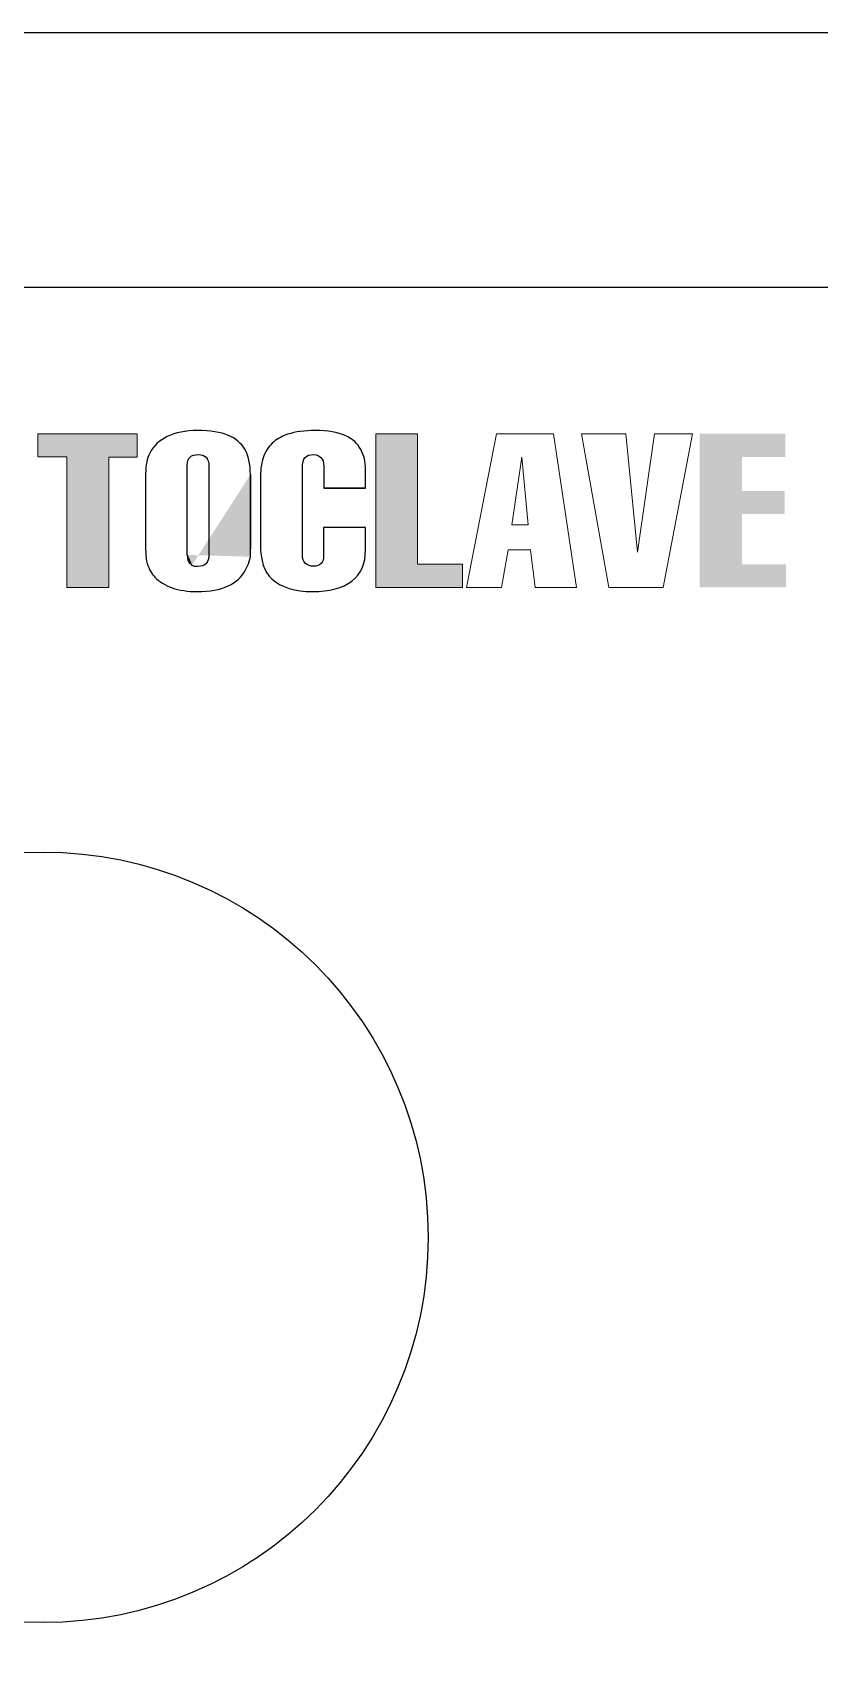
# Model space of a CAD drawing. Header units: millimetres. Extents: x -180913 to 13185, y -18310 to 9270.
# Drawn here: x 5592.3 to 5656.7, y 4352.1 to 4485.7 of the extents above; entities that cross this region are included whole.
import ezdxf

# ---------------------------------------------------------------- set-up
doc = ezdxf.new("R2010")
doc.units = ezdxf.units.MM
doc.header["$MEASUREMENT"] = 0
doc.layers.get('0').update_dxf_attribs({"lineweight": 25})

msp = doc.modelspace()

# ---------------------------------------------------------------- hatches: boundary and pattern name
h = msp.add_hatch(color=256)
edge = h.paths.add_edge_path()
edge.add_spline(control_points=[(5592.732, 4451.056), (5592.732, 4451.056), (5592.732, 4452.933), (5592.732, 4452.933), (5592.732, 4452.933), (5592.732, 4452.933), (5600.849, 4452.933), (5600.849, 4452.933), (5600.849, 4452.933), (5600.849, 4452.933), (5600.849, 4451.03), (5600.849, 4451.03), (5600.849, 4451.03), (5600.849, 4451.03), (5598.538, 4451.03), (5598.538, 4451.03), (5598.538, 4451.03), (5598.538, 4451.03), (5598.538, 4440.376), (5598.538, 4440.376), (5598.538, 4440.376), (5598.538, 4440.376), (5595.112, 4440.376), (5595.112, 4440.376), (5595.112, 4440.376), (5595.112, 4440.376), (5595.112, 4451.056), (5595.112, 4451.056), (5595.112, 4451.056), (5595.112, 4451.056), (5592.732, 4451.056), (5592.732, 4451.056)], knot_values=[0, 0, 0, 0, 0.125, 0.125, 0.125, 0.125, 0.25, 0.25, 0.25, 0.25, 0.375, 0.375, 0.375, 0.375, 0.5, 0.5, 0.5, 0.5, 0.625, 0.625, 0.625, 0.625, 0.75, 0.75, 0.75, 0.75, 0.875, 0.875, 0.875, 0.875, 1, 1, 1, 1], degree=3, periodic=1)
h = msp.add_hatch(color=256)
edge = h.paths.add_edge_path(flags=17)
edge.add_spline(control_points=[(5610.121, 4442.882), (5610.121, 4442.882), (5609.98, 4442.297), (5609.98, 4442.297), (5609.98, 4442.297), (5609.98, 4442.297), (5609.698, 4441.763), (5609.698, 4441.763), (5609.698, 4441.763), (5609.416, 4441.229), (5608.951, 4440.806), (5608.304, 4440.496), (5608.304, 4440.496), (5607.656, 4440.186), (5606.815, 4440.031), (5605.779, 4440.031), (5605.779, 4440.031), (5604.982, 4440.031), (5604.297, 4440.133), (5603.722, 4440.337), (5603.722, 4440.337), (5603.148, 4440.541), (5602.678, 4440.832), (5602.313, 4441.211), (5602.313, 4441.211), (5602.041, 4441.493), (5601.831, 4441.863), (5601.686, 4442.322), (5601.686, 4442.322), (5601.599, 4442.604), (5601.556, 4442.977), (5601.556, 4443.442), (5601.556, 4443.442), (5601.556, 4443.442), (5601.556, 4449.686), (5601.556, 4449.686), (5601.556, 4449.686), (5601.556, 4450.364), (5601.669, 4450.921), (5601.895, 4451.357), (5601.895, 4451.357), (5602.2, 4451.937), (5602.678, 4452.389), (5603.329, 4452.714), (5603.329, 4452.714), (5603.98, 4453.038), (5604.806, 4453.2), (5605.809, 4453.2), (5605.809, 4453.2), (5606.858, 4453.2), (5607.69, 4453.069), (5608.304, 4452.808), (5608.304, 4452.808), (5608.918, 4452.547), (5609.374, 4452.168), (5609.673, 4451.671), (5609.673, 4451.671), (5609.972, 4451.175), (5610.121, 4450.479), (5610.121, 4449.583), (5610.121, 4449.583), (5610.121, 4449.583), (5610.121, 4442.882), (5610.121, 4442.882)], knot_values=[0, 0, 0, 0, 0.0625, 0.0625, 0.0625, 0.0625, 0.125, 0.125, 0.125, 0.125, 0.1875, 0.1875, 0.1875, 0.1875, 0.25, 0.25, 0.25, 0.25, 0.3125, 0.3125, 0.3125, 0.3125, 0.375, 0.375, 0.375, 0.375, 0.4375, 0.4375, 0.4375, 0.4375, 0.5, 0.5, 0.5, 0.5, 0.5625, 0.5625, 0.5625, 0.5625, 0.625, 0.625, 0.625, 0.625, 0.6875, 0.6875, 0.6875, 0.6875, 0.75, 0.75, 0.75, 0.75, 0.8125, 0.8125, 0.8125, 0.8125, 0.875, 0.875, 0.875, 0.875, 0.9375, 0.9375, 0.9375, 0.9375, 1, 1, 1, 1], degree=3, periodic=0)
edge = h.paths.add_edge_path(flags=0)
edge.add_spline(control_points=[(5605.334, 4442.161), (5605.334, 4442.161), (5605.55, 4442.09), (5605.55, 4442.09), (5605.55, 4442.09), (5605.55, 4442.09), (5605.829, 4442.09), (5605.829, 4442.09), (5605.829, 4442.09), (5606.114, 4442.09), (5606.335, 4442.164), (5606.491, 4442.314), (5606.491, 4442.314), (5606.647, 4442.463), (5606.725, 4442.716), (5606.725, 4443.072), (5606.725, 4443.072), (5606.725, 4443.072), (5606.725, 4450.237), (5606.725, 4450.237), (5606.725, 4450.237), (5606.725, 4450.611), (5606.65, 4450.87), (5606.501, 4451.017), (5606.501, 4451.017), (5606.352, 4451.163), (5606.138, 4451.237), (5605.859, 4451.237), (5605.859, 4451.237), (5605.566, 4451.237), (5605.342, 4451.168), (5605.186, 4451.03), (5605.186, 4451.03), (5605.03, 4450.892), (5604.952, 4450.668), (5604.952, 4450.358), (5604.952, 4450.358), (5604.952, 4450.358), (5604.952, 4443.029), (5604.952, 4443.029), (5604.952, 4443.029), (5604.952, 4443.029), (5605.334, 4442.161), (5605.334, 4442.161)], knot_values=[0, 0, 0, 0, 0.0909091, 0.0909091, 0.0909091, 0.0909091, 0.1818182, 0.1818182, 0.1818182, 0.1818182, 0.2727273, 0.2727273, 0.2727273, 0.2727273, 0.3636364, 0.3636364, 0.3636364, 0.3636364, 0.4545455, 0.4545455, 0.4545455, 0.4545455, 0.5454545, 0.5454545, 0.5454545, 0.5454545, 0.6363636, 0.6363636, 0.6363636, 0.6363636, 0.7272727, 0.7272727, 0.7272727, 0.7272727, 0.8181818, 0.8181818, 0.8181818, 0.8181818, 0.9090909, 0.9090909, 0.9090909, 0.9090909, 1, 1, 1, 1], degree=3, periodic=0)
edge = h.paths.add_edge_path(flags=17)
edge.add_spline(control_points=[(5610.121, 4442.882), (5610.121, 4442.882), (5609.98, 4442.297), (5609.98, 4442.297), (5609.98, 4442.297), (5609.98, 4442.297), (5609.698, 4441.763), (5609.698, 4441.763), (5609.698, 4441.763), (5609.416, 4441.229), (5608.951, 4440.806), (5608.304, 4440.496), (5608.304, 4440.496), (5607.656, 4440.186), (5606.815, 4440.031), (5605.779, 4440.031), (5605.779, 4440.031), (5604.982, 4440.031), (5604.297, 4440.133), (5603.722, 4440.337), (5603.722, 4440.337), (5603.148, 4440.541), (5602.678, 4440.832), (5602.313, 4441.211), (5602.313, 4441.211), (5602.041, 4441.493), (5601.831, 4441.863), (5601.686, 4442.322), (5601.686, 4442.322), (5601.599, 4442.604), (5601.556, 4442.977), (5601.556, 4443.442), (5601.556, 4443.442), (5601.556, 4443.442), (5601.556, 4449.686), (5601.556, 4449.686), (5601.556, 4449.686), (5601.556, 4450.364), (5601.669, 4450.921), (5601.895, 4451.357), (5601.895, 4451.357), (5602.2, 4451.937), (5602.678, 4452.389), (5603.329, 4452.714), (5603.329, 4452.714), (5603.98, 4453.038), (5604.806, 4453.2), (5605.809, 4453.2), (5605.809, 4453.2), (5606.858, 4453.2), (5607.69, 4453.069), (5608.304, 4452.808), (5608.304, 4452.808), (5608.918, 4452.547), (5609.374, 4452.168), (5609.673, 4451.671), (5609.673, 4451.671), (5609.972, 4451.175), (5610.121, 4450.479), (5610.121, 4449.583)], knot_values=[0, 0, 0, 0, 0.0666667, 0.0666667, 0.0666667, 0.0666667, 0.1333333, 0.1333333, 0.1333333, 0.1333333, 0.2, 0.2, 0.2, 0.2, 0.2666667, 0.2666667, 0.2666667, 0.2666667, 0.3333333, 0.3333333, 0.3333333, 0.3333333, 0.4, 0.4, 0.4, 0.4, 0.4666667, 0.4666667, 0.4666667, 0.4666667, 0.5333333, 0.5333333, 0.5333333, 0.5333333, 0.6, 0.6, 0.6, 0.6, 0.6666667, 0.6666667, 0.6666667, 0.6666667, 0.7333333, 0.7333333, 0.7333333, 0.7333333, 0.8, 0.8, 0.8, 0.8, 0.8666667, 0.8666667, 0.8666667, 0.8666667, 0.9333333, 0.9333333, 0.9333333, 0.9333333, 1, 1, 1, 1], degree=3, periodic=0)
edge.add_spline(control_points=[(5605.334, 4442.161), (5605.334, 4442.161), (5605.55, 4442.09), (5605.55, 4442.09), (5605.55, 4442.09), (5605.55, 4442.09), (5605.829, 4442.09), (5605.829, 4442.09), (5605.829, 4442.09), (5606.114, 4442.09), (5606.335, 4442.164), (5606.491, 4442.314), (5606.491, 4442.314), (5606.647, 4442.463), (5606.725, 4442.716), (5606.725, 4443.072), (5606.725, 4443.072), (5606.725, 4443.072), (5606.725, 4450.237), (5606.725, 4450.237), (5606.725, 4450.237), (5606.725, 4450.611), (5606.65, 4450.87), (5606.501, 4451.017), (5606.501, 4451.017), (5606.352, 4451.163), (5606.138, 4451.237), (5605.859, 4451.237), (5605.859, 4451.237), (5605.566, 4451.237), (5605.342, 4451.168), (5605.186, 4451.03), (5605.186, 4451.03), (5605.03, 4450.892), (5604.952, 4450.668), (5604.952, 4450.358), (5604.952, 4450.358), (5604.952, 4450.358), (5604.952, 4443.029), (5604.952, 4443.029)], knot_values=[0, 0, 0, 0, 0.1, 0.1, 0.1, 0.1, 0.2, 0.2, 0.2, 0.2, 0.3, 0.3, 0.3, 0.3, 0.4, 0.4, 0.4, 0.4, 0.5, 0.5, 0.5, 0.5, 0.6, 0.6, 0.6, 0.6, 0.7, 0.7, 0.7, 0.7, 0.8, 0.8, 0.8, 0.8, 0.9, 0.9, 0.9, 0.9, 1, 1, 1, 1], degree=3, periodic=0)
h = msp.add_hatch(color=256)
edge = h.paths.add_edge_path(flags=17)
edge.add_spline(control_points=[(5616.137, 4448.48), (5616.137, 4448.48), (5619.543, 4448.48), (5619.543, 4448.48), (5619.543, 4448.48), (5619.543, 4448.48), (5619.543, 4450.057), (5619.543, 4450.057), (5619.543, 4450.057), (5619.543, 4450.636), (5619.417, 4451.168), (5619.165, 4451.65), (5619.165, 4451.65), (5618.912, 4452.132), (5618.487, 4452.511), (5617.89, 4452.787), (5617.89, 4452.787), (5617.292, 4453.062), (5616.469, 4453.2), (5615.42, 4453.2), (5615.42, 4453.2), (5614.537, 4453.2), (5613.793, 4453.1), (5613.189, 4452.899), (5613.189, 4452.899), (5612.757, 4452.761), (5612.371, 4452.551), (5612.029, 4452.27), (5612.029, 4452.27), (5611.687, 4451.989), (5611.421, 4451.613), (5611.232, 4451.142), (5611.232, 4451.142), (5611.043, 4450.671), (5610.948, 4450.102), (5610.948, 4449.436), (5610.948, 4449.436), (5610.948, 4449.436), (5610.948, 4443.89), (5610.948, 4443.89), (5610.948, 4443.89), (5610.948, 4442.575), (5611.257, 4441.636), (5611.874, 4441.073), (5611.874, 4441.073), (5612.644, 4440.379), (5613.757, 4440.031), (5615.211, 4440.031), (5615.211, 4440.031), (5616.592, 4440.031), (5617.659, 4440.316), (5618.413, 4440.884), (5618.413, 4440.884), (5619.166, 4441.452), (5619.543, 4442.305), (5619.543, 4443.442), (5619.543, 4443.442), (5619.543, 4443.442), (5619.543, 4445.277), (5619.543, 4445.277), (5619.543, 4445.277), (5619.543, 4445.277), (5616.117, 4445.277), (5616.117, 4445.277), (5616.117, 4445.277), (5616.117, 4445.277), (5616.117, 4443.011), (5616.117, 4443.011), (5616.117, 4443.011), (5616.117, 4442.69), (5616.046, 4442.459), (5615.903, 4442.318), (5615.903, 4442.318), (5615.76, 4442.177), (5615.563, 4442.107), (5615.31, 4442.107), (5615.31, 4442.107), (5615.025, 4442.107), (5614.797, 4442.185), (5614.628, 4442.34), (5614.628, 4442.34), (5614.459, 4442.495), (5614.374, 4442.733), (5614.374, 4443.054), (5614.374, 4443.054), (5614.374, 4443.054), (5614.374, 4450.134), (5614.374, 4450.134), (5614.374, 4450.134), (5614.374, 4450.548), (5614.452, 4450.834), (5614.608, 4450.995), (5614.608, 4450.995), (5614.764, 4451.156), (5614.978, 4451.237), (5615.251, 4451.237), (5615.251, 4451.237), (5615.596, 4451.237), (5615.848, 4451.113), (5616.008, 4450.866), (5616.008, 4450.866), (5616.094, 4450.728), (5616.137, 4450.415), (5616.137, 4449.927)], knot_values=[-1, -1, -1, -1, -0.9642857, -0.9642857, -0.9642857, -0.9642857, -0.9285714, -0.9285714, -0.9285714, -0.9285714, -0.8928571, -0.8928571, -0.8928571, -0.8928571, -0.8571429, -0.8571429, -0.8571429, -0.8571429, -0.8214286, -0.8214286, -0.8214286, -0.8214286, -0.7857143, -0.7857143, -0.7857143, -0.7857143, -0.75, -0.75, -0.75, -0.75, -0.7142857, -0.7142857, -0.7142857, -0.7142857, -0.6785714, -0.6785714, -0.6785714, -0.6785714, -0.6428571, -0.6428571, -0.6428571, -0.6428571, -0.6071429, -0.6071429, -0.6071429, -0.6071429, -0.5714286, -0.5714286, -0.5714286, -0.5714286, -0.5357143, -0.5357143, -0.5357143, -0.5357143, -0.5, -0.5, -0.5, -0.5, -0.4642857, -0.4642857, -0.4642857, -0.4642857, -0.4285714, -0.4285714, -0.4285714, -0.4285714, -0.3928571, -0.3928571, -0.3928571, -0.3928571, -0.3571429, -0.3571429, -0.3571429, -0.3571429, -0.3214286, -0.3214286, -0.3214286, -0.3214286, -0.2857143, -0.2857143, -0.2857143, -0.2857143, -0.25, -0.25, -0.25, -0.25, -0.2142857, -0.2142857, -0.2142857, -0.2142857, -0.1785714, -0.1785714, -0.1785714, -0.1785714, -0.1428571, -0.1428571, -0.1428571, -0.1428571, -0.1071429, -0.1071429, -0.1071429, -0.1071429, -0.0714286, -0.0714286, -0.0714286, -0.0714286], degree=3, periodic=0)
edge.add_spline(control_points=[(5616.137, 4449.927), (5616.137, 4449.927), (5616.137, 4449.927), (5616.137, 4449.927), (5616.137, 4449.927), (5616.137, 4449.927), (5616.137, 4448.48), (5616.137, 4448.48)], knot_values=[-0.0714286, -0.0714286, -0.0714286, -0.0714286, -0.0357143, -0.0357143, -0.0357143, -0.0357143, 0, 0, 0, 0], degree=3, periodic=0)
edge = h.paths.add_edge_path(flags=16)
edge.add_spline(control_points=[(5616.137, 4448.48), (5616.137, 4448.48), (5616.137, 4449.927), (5616.137, 4449.927), (5616.137, 4449.927), (5616.137, 4449.927), (5616.137, 4449.927), (5616.137, 4449.927), (5616.137, 4449.927), (5616.137, 4450.415), (5616.094, 4450.728), (5616.008, 4450.866), (5616.008, 4450.866), (5615.848, 4451.113), (5615.596, 4451.237), (5615.251, 4451.237), (5615.251, 4451.237), (5614.978, 4451.237), (5614.764, 4451.156), (5614.608, 4450.995), (5614.608, 4450.995), (5614.452, 4450.834), (5614.374, 4450.548), (5614.374, 4450.134), (5614.374, 4450.134), (5614.374, 4450.134), (5614.374, 4443.054), (5614.374, 4443.054), (5614.374, 4443.054), (5614.374, 4442.733), (5614.459, 4442.495), (5614.628, 4442.34), (5614.628, 4442.34), (5614.797, 4442.185), (5615.025, 4442.107), (5615.31, 4442.107), (5615.31, 4442.107), (5615.563, 4442.107), (5615.76, 4442.177), (5615.903, 4442.318), (5615.903, 4442.318), (5616.046, 4442.459), (5616.117, 4442.69), (5616.117, 4443.011), (5616.117, 4443.011), (5616.117, 4443.011), (5616.117, 4445.277), (5616.117, 4445.277), (5616.117, 4445.277), (5616.117, 4445.277), (5619.543, 4445.277), (5619.543, 4445.277), (5619.543, 4445.277), (5619.543, 4445.277), (5619.543, 4443.442), (5619.543, 4443.442), (5619.543, 4443.442), (5619.543, 4442.305), (5619.166, 4441.452), (5618.413, 4440.884), (5618.413, 4440.884), (5617.659, 4440.316), (5616.592, 4440.031), (5615.211, 4440.031), (5615.211, 4440.031), (5613.757, 4440.031), (5612.644, 4440.379), (5611.874, 4441.073), (5611.874, 4441.073), (5611.257, 4441.636), (5610.948, 4442.575), (5610.948, 4443.89), (5610.948, 4443.89), (5610.948, 4443.89), (5610.948, 4449.436), (5610.948, 4449.436), (5610.948, 4449.436), (5610.948, 4450.102), (5611.043, 4450.671), (5611.232, 4451.142), (5611.232, 4451.142), (5611.421, 4451.613), (5611.687, 4451.989), (5612.029, 4452.27), (5612.029, 4452.27), (5612.371, 4452.551), (5612.757, 4452.761), (5613.189, 4452.899), (5613.189, 4452.899), (5613.793, 4453.1), (5614.537, 4453.2), (5615.42, 4453.2), (5615.42, 4453.2), (5616.469, 4453.2), (5617.292, 4453.062), (5617.89, 4452.787), (5617.89, 4452.787), (5618.487, 4452.511), (5618.912, 4452.132), (5619.165, 4451.65), (5619.165, 4451.65), (5619.417, 4451.168), (5619.543, 4450.636), (5619.543, 4450.057), (5619.543, 4450.057), (5619.543, 4450.057), (5619.543, 4448.48), (5619.543, 4448.48)], knot_values=[0, 0, 0, 0, 0.037037, 0.037037, 0.037037, 0.037037, 0.0740741, 0.0740741, 0.0740741, 0.0740741, 0.1111111, 0.1111111, 0.1111111, 0.1111111, 0.1481481, 0.1481481, 0.1481481, 0.1481481, 0.1851852, 0.1851852, 0.1851852, 0.1851852, 0.2222222, 0.2222222, 0.2222222, 0.2222222, 0.2592593, 0.2592593, 0.2592593, 0.2592593, 0.2962963, 0.2962963, 0.2962963, 0.2962963, 0.3333333, 0.3333333, 0.3333333, 0.3333333, 0.3703704, 0.3703704, 0.3703704, 0.3703704, 0.4074074, 0.4074074, 0.4074074, 0.4074074, 0.4444444, 0.4444444, 0.4444444, 0.4444444, 0.4814815, 0.4814815, 0.4814815, 0.4814815, 0.5185185, 0.5185185, 0.5185185, 0.5185185, 0.5555556, 0.5555556, 0.5555556, 0.5555556, 0.5925926, 0.5925926, 0.5925926, 0.5925926, 0.6296296, 0.6296296, 0.6296296, 0.6296296, 0.6666667, 0.6666667, 0.6666667, 0.6666667, 0.7037037, 0.7037037, 0.7037037, 0.7037037, 0.7407407, 0.7407407, 0.7407407, 0.7407407, 0.7777778, 0.7777778, 0.7777778, 0.7777778, 0.8148148, 0.8148148, 0.8148148, 0.8148148, 0.8518519, 0.8518519, 0.8518519, 0.8518519, 0.8888889, 0.8888889, 0.8888889, 0.8888889, 0.9259259, 0.9259259, 0.9259259, 0.9259259, 0.962963, 0.962963, 0.962963, 0.962963, 1, 1, 1, 1], degree=3, periodic=0)
h = msp.add_hatch(color=256)
edge = h.paths.add_edge_path(flags=17)
edge.add_spline(control_points=[(5616.137, 4448.48), (5616.137, 4448.48), (5619.543, 4448.48), (5619.543, 4448.48), (5619.543, 4448.48), (5619.543, 4448.48), (5619.543, 4450.057), (5619.543, 4450.057), (5619.543, 4450.057), (5619.543, 4450.636), (5619.417, 4451.168), (5619.165, 4451.65), (5619.165, 4451.65), (5618.912, 4452.132), (5618.487, 4452.511), (5617.89, 4452.787), (5617.89, 4452.787), (5617.292, 4453.062), (5616.469, 4453.2), (5615.42, 4453.2), (5615.42, 4453.2), (5614.537, 4453.2), (5613.793, 4453.1), (5613.189, 4452.899), (5613.189, 4452.899), (5612.757, 4452.761), (5612.371, 4452.551), (5612.029, 4452.27), (5612.029, 4452.27), (5611.687, 4451.989), (5611.421, 4451.613), (5611.232, 4451.142), (5611.232, 4451.142), (5611.043, 4450.671), (5610.948, 4450.102), (5610.948, 4449.436), (5610.948, 4449.436), (5610.948, 4449.436), (5610.948, 4443.89), (5610.948, 4443.89), (5610.948, 4443.89), (5610.948, 4442.575), (5611.257, 4441.636), (5611.874, 4441.073), (5611.874, 4441.073), (5612.644, 4440.379), (5613.757, 4440.031), (5615.211, 4440.031), (5615.211, 4440.031), (5616.592, 4440.031), (5617.659, 4440.316), (5618.413, 4440.884), (5618.413, 4440.884), (5619.166, 4441.452), (5619.543, 4442.305), (5619.543, 4443.442), (5619.543, 4443.442), (5619.543, 4443.442), (5619.543, 4445.277), (5619.543, 4445.277), (5619.543, 4445.277), (5619.543, 4445.277), (5616.117, 4445.277), (5616.117, 4445.277), (5616.117, 4445.277), (5616.117, 4445.277), (5616.117, 4443.011), (5616.117, 4443.011), (5616.117, 4443.011), (5616.117, 4442.69), (5616.046, 4442.459), (5615.903, 4442.318), (5615.903, 4442.318), (5615.76, 4442.177), (5615.563, 4442.107), (5615.31, 4442.107), (5615.31, 4442.107), (5615.025, 4442.107), (5614.797, 4442.185), (5614.628, 4442.34), (5614.628, 4442.34), (5614.459, 4442.495), (5614.374, 4442.733), (5614.374, 4443.054), (5614.374, 4443.054), (5614.374, 4443.054), (5614.374, 4450.134), (5614.374, 4450.134), (5614.374, 4450.134), (5614.374, 4450.548), (5614.452, 4450.834), (5614.608, 4450.995), (5614.608, 4450.995), (5614.764, 4451.156), (5614.978, 4451.237), (5615.251, 4451.237), (5615.251, 4451.237), (5615.596, 4451.237), (5615.848, 4451.113), (5616.008, 4450.866), (5616.008, 4450.866), (5616.094, 4450.728), (5616.137, 4450.415), (5616.137, 4449.927)], knot_values=[-1, -1, -1, -1, -0.9642857, -0.9642857, -0.9642857, -0.9642857, -0.9285714, -0.9285714, -0.9285714, -0.9285714, -0.8928571, -0.8928571, -0.8928571, -0.8928571, -0.8571429, -0.8571429, -0.8571429, -0.8571429, -0.8214286, -0.8214286, -0.8214286, -0.8214286, -0.7857143, -0.7857143, -0.7857143, -0.7857143, -0.75, -0.75, -0.75, -0.75, -0.7142857, -0.7142857, -0.7142857, -0.7142857, -0.6785714, -0.6785714, -0.6785714, -0.6785714, -0.6428571, -0.6428571, -0.6428571, -0.6428571, -0.6071429, -0.6071429, -0.6071429, -0.6071429, -0.5714286, -0.5714286, -0.5714286, -0.5714286, -0.5357143, -0.5357143, -0.5357143, -0.5357143, -0.5, -0.5, -0.5, -0.5, -0.4642857, -0.4642857, -0.4642857, -0.4642857, -0.4285714, -0.4285714, -0.4285714, -0.4285714, -0.3928571, -0.3928571, -0.3928571, -0.3928571, -0.3571429, -0.3571429, -0.3571429, -0.3571429, -0.3214286, -0.3214286, -0.3214286, -0.3214286, -0.2857143, -0.2857143, -0.2857143, -0.2857143, -0.25, -0.25, -0.25, -0.25, -0.2142857, -0.2142857, -0.2142857, -0.2142857, -0.1785714, -0.1785714, -0.1785714, -0.1785714, -0.1428571, -0.1428571, -0.1428571, -0.1428571, -0.1071429, -0.1071429, -0.1071429, -0.1071429, -0.0714286, -0.0714286, -0.0714286, -0.0714286], degree=3, periodic=0)
edge.add_spline(control_points=[(5616.137, 4449.927), (5616.137, 4449.927), (5616.137, 4449.927), (5616.137, 4449.927), (5616.137, 4449.927), (5616.137, 4449.927), (5616.137, 4448.48), (5616.137, 4448.48)], knot_values=[-0.0714286, -0.0714286, -0.0714286, -0.0714286, -0.0357143, -0.0357143, -0.0357143, -0.0357143, 0, 0, 0, 0], degree=3, periodic=0)
edge = h.paths.add_edge_path()
edge.add_spline(control_points=[(5620.39, 4440.376), (5620.39, 4440.376), (5620.39, 4452.933), (5620.39, 4452.933), (5620.39, 4452.933), (5620.39, 4452.933), (5623.786, 4452.933), (5623.786, 4452.933), (5623.786, 4452.933), (5623.786, 4452.933), (5623.786, 4442.271), (5623.786, 4442.271), (5623.786, 4442.271), (5623.786, 4442.271), (5627.471, 4442.271), (5627.471, 4442.271), (5627.471, 4442.271), (5627.471, 4442.271), (5627.471, 4440.376), (5627.471, 4440.376), (5627.471, 4440.376), (5627.471, 4440.376), (5620.39, 4440.376), (5620.39, 4440.376)], knot_values=[0, 0, 0, 0, 0.1666667, 0.1666667, 0.1666667, 0.1666667, 0.3333333, 0.3333333, 0.3333333, 0.3333333, 0.5, 0.5, 0.5, 0.5, 0.6666667, 0.6666667, 0.6666667, 0.6666667, 0.8333333, 0.8333333, 0.8333333, 0.8333333, 1, 1, 1, 1], degree=3, periodic=1)
edge = h.paths.add_edge_path(flags=16)
edge.add_spline(control_points=[(5616.137, 4448.48), (5616.137, 4448.48), (5616.137, 4449.927), (5616.137, 4449.927), (5616.137, 4449.927), (5616.137, 4449.927), (5616.137, 4449.927), (5616.137, 4449.927), (5616.137, 4449.927), (5616.137, 4450.415), (5616.094, 4450.728), (5616.008, 4450.866), (5616.008, 4450.866), (5615.848, 4451.113), (5615.596, 4451.237), (5615.251, 4451.237), (5615.251, 4451.237), (5614.978, 4451.237), (5614.764, 4451.156), (5614.608, 4450.995), (5614.608, 4450.995), (5614.452, 4450.834), (5614.374, 4450.548), (5614.374, 4450.134), (5614.374, 4450.134), (5614.374, 4450.134), (5614.374, 4443.054), (5614.374, 4443.054), (5614.374, 4443.054), (5614.374, 4442.733), (5614.459, 4442.495), (5614.628, 4442.34), (5614.628, 4442.34), (5614.797, 4442.185), (5615.025, 4442.107), (5615.31, 4442.107), (5615.31, 4442.107), (5615.563, 4442.107), (5615.76, 4442.177), (5615.903, 4442.318), (5615.903, 4442.318), (5616.046, 4442.459), (5616.117, 4442.69), (5616.117, 4443.011), (5616.117, 4443.011), (5616.117, 4443.011), (5616.117, 4445.277), (5616.117, 4445.277), (5616.117, 4445.277), (5616.117, 4445.277), (5619.543, 4445.277), (5619.543, 4445.277), (5619.543, 4445.277), (5619.543, 4445.277), (5619.543, 4443.442), (5619.543, 4443.442), (5619.543, 4443.442), (5619.543, 4442.305), (5619.166, 4441.452), (5618.413, 4440.884), (5618.413, 4440.884), (5617.659, 4440.316), (5616.592, 4440.031), (5615.211, 4440.031), (5615.211, 4440.031), (5613.757, 4440.031), (5612.644, 4440.379), (5611.874, 4441.073), (5611.874, 4441.073), (5611.257, 4441.636), (5610.948, 4442.575), (5610.948, 4443.89), (5610.948, 4443.89), (5610.948, 4443.89), (5610.948, 4449.436), (5610.948, 4449.436), (5610.948, 4449.436), (5610.948, 4450.102), (5611.043, 4450.671), (5611.232, 4451.142), (5611.232, 4451.142), (5611.421, 4451.613), (5611.687, 4451.989), (5612.029, 4452.27), (5612.029, 4452.27), (5612.371, 4452.551), (5612.757, 4452.761), (5613.189, 4452.899), (5613.189, 4452.899), (5613.793, 4453.1), (5614.537, 4453.2), (5615.42, 4453.2), (5615.42, 4453.2), (5616.469, 4453.2), (5617.292, 4453.062), (5617.89, 4452.787), (5617.89, 4452.787), (5618.487, 4452.511), (5618.912, 4452.132), (5619.165, 4451.65), (5619.165, 4451.65), (5619.417, 4451.168), (5619.543, 4450.636), (5619.543, 4450.057), (5619.543, 4450.057), (5619.543, 4450.057), (5619.543, 4448.48), (5619.543, 4448.48)], knot_values=[0, 0, 0, 0, 0.037037, 0.037037, 0.037037, 0.037037, 0.0740741, 0.0740741, 0.0740741, 0.0740741, 0.1111111, 0.1111111, 0.1111111, 0.1111111, 0.1481481, 0.1481481, 0.1481481, 0.1481481, 0.1851852, 0.1851852, 0.1851852, 0.1851852, 0.2222222, 0.2222222, 0.2222222, 0.2222222, 0.2592593, 0.2592593, 0.2592593, 0.2592593, 0.2962963, 0.2962963, 0.2962963, 0.2962963, 0.3333333, 0.3333333, 0.3333333, 0.3333333, 0.3703704, 0.3703704, 0.3703704, 0.3703704, 0.4074074, 0.4074074, 0.4074074, 0.4074074, 0.4444444, 0.4444444, 0.4444444, 0.4444444, 0.4814815, 0.4814815, 0.4814815, 0.4814815, 0.5185185, 0.5185185, 0.5185185, 0.5185185, 0.5555556, 0.5555556, 0.5555556, 0.5555556, 0.5925926, 0.5925926, 0.5925926, 0.5925926, 0.6296296, 0.6296296, 0.6296296, 0.6296296, 0.6666667, 0.6666667, 0.6666667, 0.6666667, 0.7037037, 0.7037037, 0.7037037, 0.7037037, 0.7407407, 0.7407407, 0.7407407, 0.7407407, 0.7777778, 0.7777778, 0.7777778, 0.7777778, 0.8148148, 0.8148148, 0.8148148, 0.8148148, 0.8518519, 0.8518519, 0.8518519, 0.8518519, 0.8888889, 0.8888889, 0.8888889, 0.8888889, 0.9259259, 0.9259259, 0.9259259, 0.9259259, 0.962963, 0.962963, 0.962963, 0.962963, 1, 1, 1, 1], degree=3, periodic=0)
h = msp.add_hatch(color=256)
edge = h.paths.add_edge_path()
edge.add_spline(control_points=[(5646.882, 4440.376), (5646.882, 4440.376), (5646.882, 4452.933), (5646.882, 4452.933)], knot_values=[0, 0, 0, 0, 0.0833333, 0.0833333, 0.0833333, 0.0833333], degree=3, periodic=0)
edge.add_spline(control_points=[(5646.882, 4452.933), (5646.882, 4452.933), (5653.894, 4452.933), (5653.894, 4452.933)], knot_values=[0.0833333, 0.0833333, 0.0833333, 0.0833333, 0.1666667, 0.1666667, 0.1666667, 0.1666667], degree=3, periodic=0)
edge.add_spline(control_points=[(5653.894, 4452.933), (5653.894, 4452.933), (5653.894, 4451.03), (5653.894, 4451.03)], knot_values=[0.1666667, 0.1666667, 0.1666667, 0.1666667, 0.25, 0.25, 0.25, 0.25], degree=3, periodic=0)
edge.add_spline(control_points=[(5653.894, 4451.03), (5653.894, 4451.03), (5650.329, 4451.03), (5650.329, 4451.03)], knot_values=[0.25, 0.25, 0.25, 0.25, 0.3333333, 0.3333333, 0.3333333, 0.3333333], degree=3, periodic=0)
edge.add_spline(control_points=[(5650.329, 4451.03), (5650.329, 4451.03), (5650.329, 4448.257), (5650.329, 4448.257)], knot_values=[0.3333333, 0.3333333, 0.3333333, 0.3333333, 0.4166667, 0.4166667, 0.4166667, 0.4166667], degree=3, periodic=0)
edge.add_spline(control_points=[(5650.329, 4448.257), (5650.329, 4448.257), (5653.824, 4448.257), (5653.824, 4448.257)], knot_values=[0.4166667, 0.4166667, 0.4166667, 0.4166667, 0.5, 0.5, 0.5, 0.5], degree=3, periodic=0)
edge.add_spline(control_points=[(5653.824, 4448.257), (5653.824, 4448.257), (5653.824, 4446.379), (5653.824, 4446.379)], knot_values=[0.5, 0.5, 0.5, 0.5, 0.5833333, 0.5833333, 0.5833333, 0.5833333], degree=3, periodic=0)
edge.add_spline(control_points=[(5653.824, 4446.379), (5653.824, 4446.379), (5650.329, 4446.379), (5650.329, 4446.379)], knot_values=[0.5833333, 0.5833333, 0.5833333, 0.5833333, 0.6666667, 0.6666667, 0.6666667, 0.6666667], degree=3, periodic=0)
edge.add_spline(control_points=[(5650.329, 4446.379), (5650.329, 4446.379), (5650.329, 4442.271), (5650.329, 4442.271)], knot_values=[0.6666667, 0.6666667, 0.6666667, 0.6666667, 0.75, 0.75, 0.75, 0.75], degree=3, periodic=0)
edge.add_spline(control_points=[(5650.329, 4442.271), (5650.329, 4442.271), (5653.944, 4442.271), (5653.944, 4442.271)], knot_values=[0.75, 0.75, 0.75, 0.75, 0.8333333, 0.8333333, 0.8333333, 0.8333333], degree=3, periodic=0)
edge.add_spline(control_points=[(5653.944, 4442.271), (5653.944, 4442.271), (5653.944, 4440.376), (5653.944, 4440.376)], knot_values=[0.8333333, 0.8333333, 0.8333333, 0.8333333, 0.9166667, 0.9166667, 0.9166667, 0.9166667], degree=3, periodic=0)
edge.add_spline(control_points=[(5653.944, 4440.376), (5653.944, 4440.376), (5646.882, 4440.376), (5646.882, 4440.376)], knot_values=[0.9166667, 0.9166667, 0.9166667, 0.9166667, 1, 1, 1, 1], degree=3, periodic=0)

# ---------------------------------------------------------------- linework, layer by layer
msp.add_lwpolyline([(5335.166, 4265.731), (6085.166, 4265.731), (6085.166, 4485.731), (5335.166, 4485.731), (5335.166, 4265.731)], close=True)
msp.add_circle((5593.166, 4387.231), 31.5)
at = {"color": 0}
msp.add_open_spline([(5782.708, 4485.731), (5782.708, 4485.731), (5775.793, 4464.902), (5732.948, 4464.902), (5732.948, 4464.902), (5732.948, 4464.902), (5526.176, 4464.902), (5526.176, 4464.902)], degree=3, knots=[0.14285714, 0.14285714, 0.14285714, 0.14285714, 0.28571429, 0.28571429, 0.28571429, 0.28571429, 0.42857143, 0.42857143, 0.42857143, 0.42857143], dxfattribs=at)
at = {"lineweight": 5}
for points, knots in [([(5592.732, 4451.056), (5592.732, 4451.056), (5592.732, 4452.933), (5592.732, 4452.933), (5592.732, 4452.933), (5592.732, 4452.933), (5600.849, 4452.933), (5600.849, 4452.933), (5600.849, 4452.933), (5600.849, 4452.933), (5600.849, 4451.03), (5600.849, 4451.03), (5600.849, 4451.03), (5600.849, 4451.03), (5598.538, 4451.03), (5598.538, 4451.03), (5598.538, 4451.03), (5598.538, 4451.03), (5598.538, 4440.376), (5598.538, 4440.376), (5598.538, 4440.376), (5598.538, 4440.376), (5595.112, 4440.376), (5595.112, 4440.376), (5595.112, 4440.376), (5595.112, 4440.376), (5595.112, 4451.056), (5595.112, 4451.056), (5595.112, 4451.056), (5595.112, 4451.056), (5592.732, 4451.056), (5592.732, 4451.056)], [0, 0, 0, 0, 0.125, 0.125, 0.125, 0.125, 0.25, 0.25, 0.25, 0.25, 0.375, 0.375, 0.375, 0.375, 0.5, 0.5, 0.5, 0.5, 0.625, 0.625, 0.625, 0.625, 0.75, 0.75, 0.75, 0.75, 0.875, 0.875, 0.875, 0.875, 1, 1, 1, 1]), ([(5610.121, 4442.882), (5610.121, 4442.882), (5609.98, 4442.297), (5609.98, 4442.297), (5609.98, 4442.297), (5609.98, 4442.297), (5609.698, 4441.763), (5609.698, 4441.763), (5609.698, 4441.763), (5609.416, 4441.229), (5608.951, 4440.806), (5608.304, 4440.496), (5608.304, 4440.496), (5607.656, 4440.186), (5606.815, 4440.031), (5605.779, 4440.031), (5605.779, 4440.031), (5604.982, 4440.031), (5604.297, 4440.133), (5603.722, 4440.337), (5603.722, 4440.337), (5603.148, 4440.541), (5602.678, 4440.832), (5602.313, 4441.211), (5602.313, 4441.211), (5602.041, 4441.493), (5601.831, 4441.863), (5601.686, 4442.322), (5601.686, 4442.322), (5601.599, 4442.604), (5601.556, 4442.977), (5601.556, 4443.442), (5601.556, 4443.442), (5601.556, 4443.442), (5601.556, 4449.686), (5601.556, 4449.686), (5601.556, 4449.686), (5601.556, 4450.364), (5601.669, 4450.921), (5601.895, 4451.357), (5601.895, 4451.357), (5602.2, 4451.937), (5602.678, 4452.389), (5603.329, 4452.714), (5603.329, 4452.714), (5603.98, 4453.038), (5604.806, 4453.2), (5605.809, 4453.2), (5605.809, 4453.2), (5606.858, 4453.2), (5607.69, 4453.069), (5608.304, 4452.808), (5608.304, 4452.808), (5608.918, 4452.547), (5609.374, 4452.168), (5609.673, 4451.671), (5609.673, 4451.671), (5609.972, 4451.175), (5610.121, 4450.479), (5610.121, 4449.583)], [0, 0, 0, 0, 0.0666667, 0.0666667, 0.0666667, 0.0666667, 0.1333333, 0.1333333, 0.1333333, 0.1333333, 0.2, 0.2, 0.2, 0.2, 0.2666667, 0.2666667, 0.2666667, 0.2666667, 0.3333333, 0.3333333, 0.3333333, 0.3333333, 0.4, 0.4, 0.4, 0.4, 0.4666667, 0.4666667, 0.4666667, 0.4666667, 0.5333333, 0.5333333, 0.5333333, 0.5333333, 0.6, 0.6, 0.6, 0.6, 0.6666667, 0.6666667, 0.6666667, 0.6666667, 0.7333333, 0.7333333, 0.7333333, 0.7333333, 0.8, 0.8, 0.8, 0.8, 0.8666667, 0.8666667, 0.8666667, 0.8666667, 0.9333333, 0.9333333, 0.9333333, 0.9333333, 1, 1, 1, 1]), ([(5616.137, 4448.48), (5616.137, 4448.48), (5616.137, 4449.927), (5616.137, 4449.927), (5616.137, 4449.927), (5616.137, 4449.927), (5616.137, 4449.927), (5616.137, 4449.927), (5616.137, 4449.927), (5616.137, 4450.415), (5616.094, 4450.728), (5616.008, 4450.866), (5616.008, 4450.866), (5615.848, 4451.113), (5615.596, 4451.237), (5615.251, 4451.237), (5615.251, 4451.237), (5614.978, 4451.237), (5614.764, 4451.156), (5614.608, 4450.995), (5614.608, 4450.995), (5614.452, 4450.834), (5614.374, 4450.548), (5614.374, 4450.134), (5614.374, 4450.134), (5614.374, 4450.134), (5614.374, 4443.054), (5614.374, 4443.054), (5614.374, 4443.054), (5614.374, 4442.733), (5614.459, 4442.495), (5614.628, 4442.34), (5614.628, 4442.34), (5614.797, 4442.185), (5615.025, 4442.107), (5615.31, 4442.107), (5615.31, 4442.107), (5615.563, 4442.107), (5615.76, 4442.177), (5615.903, 4442.318), (5615.903, 4442.318), (5616.046, 4442.459), (5616.117, 4442.69), (5616.117, 4443.011), (5616.117, 4443.011), (5616.117, 4443.011), (5616.117, 4445.277), (5616.117, 4445.277), (5616.117, 4445.277), (5616.117, 4445.277), (5619.543, 4445.277), (5619.543, 4445.277), (5619.543, 4445.277), (5619.543, 4445.277), (5619.543, 4443.442), (5619.543, 4443.442), (5619.543, 4443.442), (5619.543, 4442.305), (5619.166, 4441.452), (5618.413, 4440.884), (5618.413, 4440.884), (5617.659, 4440.316), (5616.592, 4440.031), (5615.211, 4440.031), (5615.211, 4440.031), (5613.757, 4440.031), (5612.644, 4440.379), (5611.874, 4441.073), (5611.874, 4441.073), (5611.257, 4441.636), (5610.948, 4442.575), (5610.948, 4443.89), (5610.948, 4443.89), (5610.948, 4443.89), (5610.948, 4449.436), (5610.948, 4449.436), (5610.948, 4449.436), (5610.948, 4450.102), (5611.043, 4450.671), (5611.232, 4451.142), (5611.232, 4451.142), (5611.421, 4451.613), (5611.687, 4451.989), (5612.029, 4452.27), (5612.029, 4452.27), (5612.371, 4452.551), (5612.757, 4452.761), (5613.189, 4452.899), (5613.189, 4452.899), (5613.793, 4453.1), (5614.537, 4453.2), (5615.42, 4453.2), (5615.42, 4453.2), (5616.469, 4453.2), (5617.292, 4453.062), (5617.89, 4452.787), (5617.89, 4452.787), (5618.487, 4452.511), (5618.912, 4452.132), (5619.165, 4451.65), (5619.165, 4451.65), (5619.417, 4451.168), (5619.543, 4450.636), (5619.543, 4450.057), (5619.543, 4450.057), (5619.543, 4450.057), (5619.543, 4448.48), (5619.543, 4448.48)], [0, 0, 0, 0, 0.037037, 0.037037, 0.037037, 0.037037, 0.0740741, 0.0740741, 0.0740741, 0.0740741, 0.1111111, 0.1111111, 0.1111111, 0.1111111, 0.1481481, 0.1481481, 0.1481481, 0.1481481, 0.1851852, 0.1851852, 0.1851852, 0.1851852, 0.2222222, 0.2222222, 0.2222222, 0.2222222, 0.2592593, 0.2592593, 0.2592593, 0.2592593, 0.2962963, 0.2962963, 0.2962963, 0.2962963, 0.3333333, 0.3333333, 0.3333333, 0.3333333, 0.3703704, 0.3703704, 0.3703704, 0.3703704, 0.4074074, 0.4074074, 0.4074074, 0.4074074, 0.4444444, 0.4444444, 0.4444444, 0.4444444, 0.4814815, 0.4814815, 0.4814815, 0.4814815, 0.5185185, 0.5185185, 0.5185185, 0.5185185, 0.5555556, 0.5555556, 0.5555556, 0.5555556, 0.5925926, 0.5925926, 0.5925926, 0.5925926, 0.6296296, 0.6296296, 0.6296296, 0.6296296, 0.6666667, 0.6666667, 0.6666667, 0.6666667, 0.7037037, 0.7037037, 0.7037037, 0.7037037, 0.7407407, 0.7407407, 0.7407407, 0.7407407, 0.7777778, 0.7777778, 0.7777778, 0.7777778, 0.8148148, 0.8148148, 0.8148148, 0.8148148, 0.8518519, 0.8518519, 0.8518519, 0.8518519, 0.8888889, 0.8888889, 0.8888889, 0.8888889, 0.9259259, 0.9259259, 0.9259259, 0.9259259, 0.962963, 0.962963, 0.962963, 0.962963, 1, 1, 1, 1]), ([(5620.39, 4440.376), (5620.39, 4440.376), (5620.39, 4452.933), (5620.39, 4452.933), (5620.39, 4452.933), (5620.39, 4452.933), (5623.786, 4452.933), (5623.786, 4452.933), (5623.786, 4452.933), (5623.786, 4452.933), (5623.786, 4442.271), (5623.786, 4442.271), (5623.786, 4442.271), (5623.786, 4442.271), (5627.471, 4442.271), (5627.471, 4442.271), (5627.471, 4442.271), (5627.471, 4442.271), (5627.471, 4440.376), (5627.471, 4440.376), (5627.471, 4440.376), (5627.471, 4440.376), (5620.39, 4440.376), (5620.39, 4440.376)], [0, 0, 0, 0, 0.1666667, 0.1666667, 0.1666667, 0.1666667, 0.3333333, 0.3333333, 0.3333333, 0.3333333, 0.5, 0.5, 0.5, 0.5, 0.6666667, 0.6666667, 0.6666667, 0.6666667, 0.8333333, 0.8333333, 0.8333333, 0.8333333, 1, 1, 1, 1]), ([(5630.668, 4440.376), (5630.668, 4440.376), (5627.81, 4440.376), (5627.81, 4440.376), (5627.81, 4440.376), (5627.81, 4440.376), (5630.27, 4452.933), (5630.27, 4452.933), (5630.27, 4452.933), (5630.27, 4452.933), (5634.921, 4452.933), (5634.921, 4452.933), (5634.921, 4452.933), (5634.921, 4452.933), (5636.804, 4440.376), (5636.804, 4440.376), (5636.804, 4440.376), (5636.804, 4440.376), (5633.427, 4440.376), (5633.427, 4440.376), (5633.427, 4440.376), (5633.427, 4440.376), (5633.049, 4443.459), (5633.049, 4443.459), (5633.049, 4443.459), (5633.049, 4443.459), (5631.206, 4443.459), (5631.206, 4443.459), (5631.206, 4443.459), (5631.206, 4443.459), (5630.668, 4440.376), (5630.668, 4440.376)], [0, 0, 0, 0, 0.125, 0.125, 0.125, 0.125, 0.25, 0.25, 0.25, 0.25, 0.375, 0.375, 0.375, 0.375, 0.5, 0.5, 0.5, 0.5, 0.625, 0.625, 0.625, 0.625, 0.75, 0.75, 0.75, 0.75, 0.875, 0.875, 0.875, 0.875, 1, 1, 1, 1]), ([(5637.202, 4452.933), (5637.202, 4452.933), (5640.837, 4452.933), (5640.837, 4452.933), (5640.837, 4452.933), (5640.837, 4452.933), (5641.783, 4443.253), (5641.783, 4443.253), (5641.783, 4443.253), (5641.783, 4443.253), (5643.177, 4452.933), (5643.177, 4452.933), (5643.177, 4452.933), (5643.177, 4452.933), (5646.295, 4452.933), (5646.295, 4452.933), (5646.295, 4452.933), (5646.295, 4452.933), (5643.885, 4440.376), (5643.885, 4440.376), (5643.885, 4440.376), (5643.885, 4440.376), (5639.443, 4440.376), (5639.443, 4440.376), (5639.443, 4440.376), (5639.443, 4440.376), (5637.202, 4452.933), (5637.202, 4452.933)], [0, 0, 0, 0, 0.1428571, 0.1428571, 0.1428571, 0.1428571, 0.2857143, 0.2857143, 0.2857143, 0.2857143, 0.4285714, 0.4285714, 0.4285714, 0.4285714, 0.5714286, 0.5714286, 0.5714286, 0.5714286, 0.7142857, 0.7142857, 0.7142857, 0.7142857, 0.8571429, 0.8571429, 0.8571429, 0.8571429, 1, 1, 1, 1]), ([(5605.334, 4442.161), (5605.334, 4442.161), (5605.55, 4442.09), (5605.55, 4442.09), (5605.55, 4442.09), (5605.55, 4442.09), (5605.829, 4442.09), (5605.829, 4442.09), (5605.829, 4442.09), (5606.114, 4442.09), (5606.335, 4442.164), (5606.491, 4442.314), (5606.491, 4442.314), (5606.647, 4442.463), (5606.725, 4442.716), (5606.725, 4443.072), (5606.725, 4443.072), (5606.725, 4443.072), (5606.725, 4450.237), (5606.725, 4450.237), (5606.725, 4450.237), (5606.725, 4450.611), (5606.65, 4450.87), (5606.501, 4451.017), (5606.501, 4451.017), (5606.352, 4451.163), (5606.138, 4451.237), (5605.859, 4451.237), (5605.859, 4451.237), (5605.566, 4451.237), (5605.342, 4451.168), (5605.186, 4451.03), (5605.186, 4451.03), (5605.03, 4450.892), (5604.952, 4450.668), (5604.952, 4450.358), (5604.952, 4450.358), (5604.952, 4450.358), (5604.952, 4443.029), (5604.952, 4443.029)], [0, 0, 0, 0, 0.1, 0.1, 0.1, 0.1, 0.2, 0.2, 0.2, 0.2, 0.3, 0.3, 0.3, 0.3, 0.4, 0.4, 0.4, 0.4, 0.5, 0.5, 0.5, 0.5, 0.6, 0.6, 0.6, 0.6, 0.7, 0.7, 0.7, 0.7, 0.8, 0.8, 0.8, 0.8, 0.9, 0.9, 0.9, 0.9, 1, 1, 1, 1]), ([(5632.859, 4445.483), (5632.859, 4445.483), (5632.341, 4451.013), (5632.341, 4451.013), (5632.341, 4451.013), (5632.341, 4451.013), (5631.515, 4445.483), (5631.515, 4445.483), (5631.515, 4445.483), (5631.515, 4445.483), (5632.859, 4445.483), (5632.859, 4445.483)], [0, 0, 0, 0, 0.3333333, 0.3333333, 0.3333333, 0.3333333, 0.6666667, 0.6666667, 0.6666667, 0.6666667, 1, 1, 1, 1])]:
    msp.add_open_spline(points, degree=3, knots=knots, dxfattribs=at)
for points, knots in [([(5610.121, 4442.882), (5610.121, 4442.882), (5609.98, 4442.297), (5609.98, 4442.297), (5609.98, 4442.297), (5609.98, 4442.297), (5609.698, 4441.763), (5609.698, 4441.763), (5609.698, 4441.763), (5609.416, 4441.229), (5608.951, 4440.806), (5608.304, 4440.496), (5608.304, 4440.496), (5607.656, 4440.186), (5606.815, 4440.031), (5605.779, 4440.031), (5605.779, 4440.031), (5604.982, 4440.031), (5604.297, 4440.133), (5603.722, 4440.337), (5603.722, 4440.337), (5603.148, 4440.541), (5602.678, 4440.832), (5602.313, 4441.211), (5602.313, 4441.211), (5602.041, 4441.493), (5601.831, 4441.863), (5601.686, 4442.322), (5601.686, 4442.322), (5601.599, 4442.604), (5601.556, 4442.977), (5601.556, 4443.442), (5601.556, 4443.442), (5601.556, 4443.442), (5601.556, 4449.686), (5601.556, 4449.686), (5601.556, 4449.686), (5601.556, 4450.364), (5601.669, 4450.921), (5601.895, 4451.357), (5601.895, 4451.357), (5602.2, 4451.937), (5602.678, 4452.389), (5603.329, 4452.714), (5603.329, 4452.714), (5603.98, 4453.038), (5604.806, 4453.2), (5605.809, 4453.2), (5605.809, 4453.2), (5606.858, 4453.2), (5607.69, 4453.069), (5608.304, 4452.808), (5608.304, 4452.808), (5608.918, 4452.547), (5609.374, 4452.168), (5609.673, 4451.671), (5609.673, 4451.671), (5609.972, 4451.175), (5610.121, 4450.479), (5610.121, 4449.583), (5610.121, 4449.583), (5610.121, 4449.583), (5610.121, 4442.882), (5610.121, 4442.882)], [0, 0, 0, 0, 0.0625, 0.0625, 0.0625, 0.0625, 0.125, 0.125, 0.125, 0.125, 0.1875, 0.1875, 0.1875, 0.1875, 0.25, 0.25, 0.25, 0.25, 0.3125, 0.3125, 0.3125, 0.3125, 0.375, 0.375, 0.375, 0.375, 0.4375, 0.4375, 0.4375, 0.4375, 0.5, 0.5, 0.5, 0.5, 0.5625, 0.5625, 0.5625, 0.5625, 0.625, 0.625, 0.625, 0.625, 0.6875, 0.6875, 0.6875, 0.6875, 0.75, 0.75, 0.75, 0.75, 0.8125, 0.8125, 0.8125, 0.8125, 0.875, 0.875, 0.875, 0.875, 0.9375, 0.9375, 0.9375, 0.9375, 1, 1, 1, 1]), ([(5616.137, 4448.48), (5616.137, 4448.48), (5616.137, 4449.927), (5616.137, 4449.927), (5616.137, 4449.927), (5616.137, 4449.927), (5616.137, 4449.927), (5616.137, 4449.927), (5616.137, 4449.927), (5616.137, 4450.415), (5616.094, 4450.728), (5616.008, 4450.866), (5616.008, 4450.866), (5615.848, 4451.113), (5615.596, 4451.237), (5615.251, 4451.237), (5615.251, 4451.237), (5614.978, 4451.237), (5614.764, 4451.156), (5614.608, 4450.995), (5614.608, 4450.995), (5614.452, 4450.834), (5614.374, 4450.548), (5614.374, 4450.134), (5614.374, 4450.134), (5614.374, 4450.134), (5614.374, 4443.054), (5614.374, 4443.054), (5614.374, 4443.054), (5614.374, 4442.733), (5614.459, 4442.495), (5614.628, 4442.34), (5614.628, 4442.34), (5614.797, 4442.185), (5615.025, 4442.107), (5615.31, 4442.107), (5615.31, 4442.107), (5615.563, 4442.107), (5615.76, 4442.177), (5615.903, 4442.318), (5615.903, 4442.318), (5616.046, 4442.459), (5616.117, 4442.69), (5616.117, 4443.011), (5616.117, 4443.011), (5616.117, 4443.011), (5616.117, 4445.277), (5616.117, 4445.277), (5616.117, 4445.277), (5616.117, 4445.277), (5619.543, 4445.277), (5619.543, 4445.277), (5619.543, 4445.277), (5619.543, 4445.277), (5619.543, 4443.442), (5619.543, 4443.442), (5619.543, 4443.442), (5619.543, 4442.305), (5619.166, 4441.452), (5618.413, 4440.884), (5618.413, 4440.884), (5617.659, 4440.316), (5616.592, 4440.031), (5615.211, 4440.031), (5615.211, 4440.031), (5613.757, 4440.031), (5612.644, 4440.379), (5611.874, 4441.073), (5611.874, 4441.073), (5611.257, 4441.636), (5610.948, 4442.575), (5610.948, 4443.89), (5610.948, 4443.89), (5610.948, 4443.89), (5610.948, 4449.436), (5610.948, 4449.436), (5610.948, 4449.436), (5610.948, 4450.102), (5611.043, 4450.671), (5611.232, 4451.142), (5611.232, 4451.142), (5611.421, 4451.613), (5611.687, 4451.989), (5612.029, 4452.27), (5612.029, 4452.27), (5612.371, 4452.551), (5612.757, 4452.761), (5613.189, 4452.899), (5613.189, 4452.899), (5613.793, 4453.1), (5614.537, 4453.2), (5615.42, 4453.2), (5615.42, 4453.2), (5616.469, 4453.2), (5617.292, 4453.062), (5617.89, 4452.787), (5617.89, 4452.787), (5618.487, 4452.511), (5618.912, 4452.132), (5619.165, 4451.65), (5619.165, 4451.65), (5619.417, 4451.168), (5619.543, 4450.636), (5619.543, 4450.057), (5619.543, 4450.057), (5619.543, 4450.057), (5619.543, 4448.48), (5619.543, 4448.48), (5619.543, 4448.48), (5619.543, 4448.48), (5616.137, 4448.48), (5616.137, 4448.48)], [0, 0, 0, 0, 0.0357143, 0.0357143, 0.0357143, 0.0357143, 0.0714286, 0.0714286, 0.0714286, 0.0714286, 0.1071429, 0.1071429, 0.1071429, 0.1071429, 0.1428571, 0.1428571, 0.1428571, 0.1428571, 0.1785714, 0.1785714, 0.1785714, 0.1785714, 0.2142857, 0.2142857, 0.2142857, 0.2142857, 0.25, 0.25, 0.25, 0.25, 0.2857143, 0.2857143, 0.2857143, 0.2857143, 0.3214286, 0.3214286, 0.3214286, 0.3214286, 0.3571429, 0.3571429, 0.3571429, 0.3571429, 0.3928571, 0.3928571, 0.3928571, 0.3928571, 0.4285714, 0.4285714, 0.4285714, 0.4285714, 0.4642857, 0.4642857, 0.4642857, 0.4642857, 0.5, 0.5, 0.5, 0.5, 0.5357143, 0.5357143, 0.5357143, 0.5357143, 0.5714286, 0.5714286, 0.5714286, 0.5714286, 0.6071429, 0.6071429, 0.6071429, 0.6071429, 0.6428571, 0.6428571, 0.6428571, 0.6428571, 0.6785714, 0.6785714, 0.6785714, 0.6785714, 0.7142857, 0.7142857, 0.7142857, 0.7142857, 0.75, 0.75, 0.75, 0.75, 0.7857143, 0.7857143, 0.7857143, 0.7857143, 0.8214286, 0.8214286, 0.8214286, 0.8214286, 0.8571429, 0.8571429, 0.8571429, 0.8571429, 0.8928571, 0.8928571, 0.8928571, 0.8928571, 0.9285714, 0.9285714, 0.9285714, 0.9285714, 0.9642857, 0.9642857, 0.9642857, 0.9642857, 1, 1, 1, 1]), ([(5605.334, 4442.161), (5605.334, 4442.161), (5605.55, 4442.09), (5605.55, 4442.09), (5605.55, 4442.09), (5605.55, 4442.09), (5605.829, 4442.09), (5605.829, 4442.09), (5605.829, 4442.09), (5606.114, 4442.09), (5606.335, 4442.164), (5606.491, 4442.314), (5606.491, 4442.314), (5606.647, 4442.463), (5606.725, 4442.716), (5606.725, 4443.072), (5606.725, 4443.072), (5606.725, 4443.072), (5606.725, 4450.237), (5606.725, 4450.237), (5606.725, 4450.237), (5606.725, 4450.611), (5606.65, 4450.87), (5606.501, 4451.017), (5606.501, 4451.017), (5606.352, 4451.163), (5606.138, 4451.237), (5605.859, 4451.237), (5605.859, 4451.237), (5605.566, 4451.237), (5605.342, 4451.168), (5605.186, 4451.03), (5605.186, 4451.03), (5605.03, 4450.892), (5604.952, 4450.668), (5604.952, 4450.358), (5604.952, 4450.358), (5604.952, 4450.358), (5604.952, 4443.029), (5604.952, 4443.029), (5604.952, 4443.029), (5604.952, 4443.029), (5605.334, 4442.161), (5605.334, 4442.161)], [0, 0, 0, 0, 0.0909091, 0.0909091, 0.0909091, 0.0909091, 0.1818182, 0.1818182, 0.1818182, 0.1818182, 0.2727273, 0.2727273, 0.2727273, 0.2727273, 0.3636364, 0.3636364, 0.3636364, 0.3636364, 0.4545455, 0.4545455, 0.4545455, 0.4545455, 0.5454545, 0.5454545, 0.5454545, 0.5454545, 0.6363636, 0.6363636, 0.6363636, 0.6363636, 0.7272727, 0.7272727, 0.7272727, 0.7272727, 0.8181818, 0.8181818, 0.8181818, 0.8181818, 0.9090909, 0.9090909, 0.9090909, 0.9090909, 1, 1, 1, 1])]:
    msp.add_open_spline(points, degree=3, knots=knots)
for points in [[(5610.121, 4449.583), (5610.121, 4449.583), (5610.121, 4443.52), (5610.121, 4443.52)], [(5619.543, 4448.48), (5619.543, 4448.48), (5616.137, 4448.48), (5616.137, 4448.48)], [(5604.952, 4443.029), (5604.952, 4442.69), (5605.029, 4442.449), (5605.181, 4442.305)]]:
    msp.add_open_spline(points, degree=3, dxfattribs=at)
for points in [[(5610.121, 4449.583), (5610.121, 4449.583), (5610.121, 4443.52), (5610.121, 4443.52)], [(5619.543, 4448.48), (5619.543, 4448.48), (5616.137, 4448.48), (5616.137, 4448.48)], [(5604.952, 4443.029), (5604.952, 4442.69), (5605.029, 4442.449), (5605.181, 4442.305)]]:
    msp.add_open_spline(points, degree=3)

doc.saveas('drawing.dxf')
